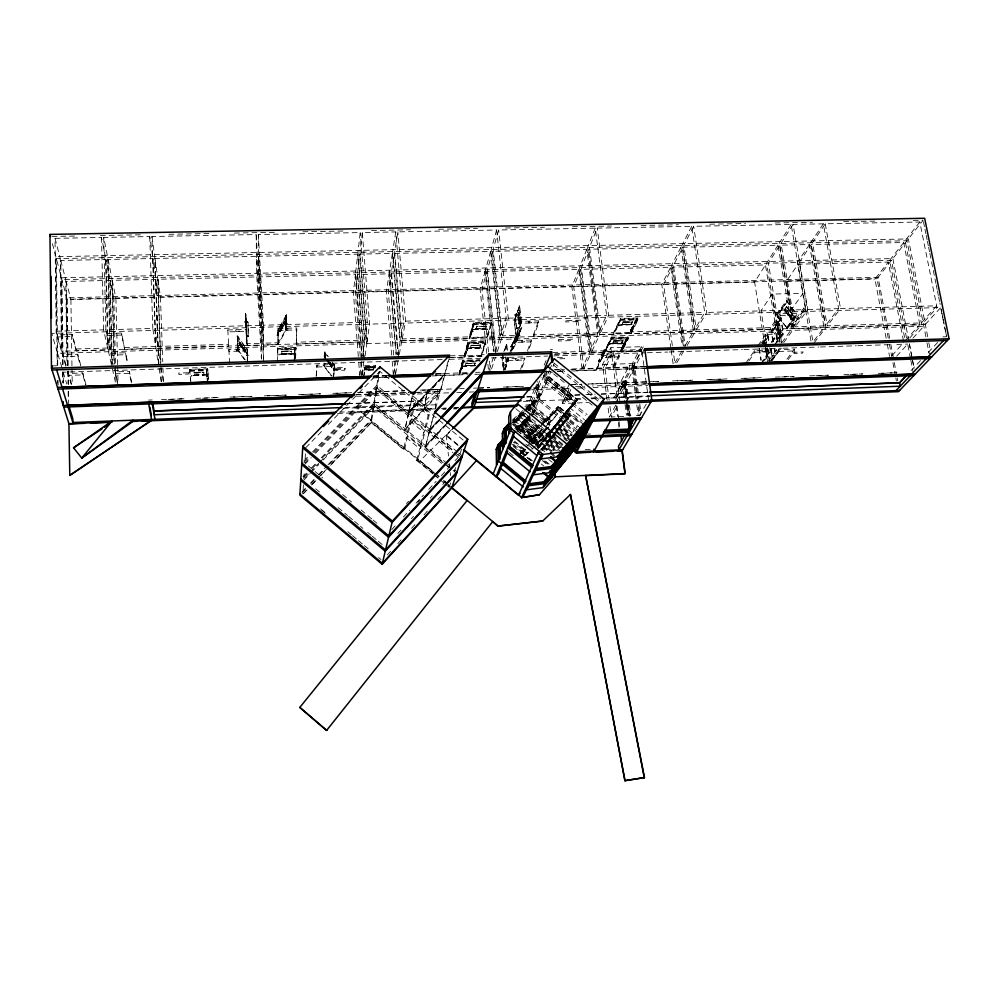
<?xml version="1.0" encoding="UTF-8"?>
<svg xmlns="http://www.w3.org/2000/svg" width="999" height="999" viewBox="0 0 999 999"><rect width="100%" height="100%" fill="white"/><g stroke="black" fill="none" stroke-linecap="round" stroke-linejoin="round"><path stroke-width="0.75" stroke-dasharray="5 3.75" d="M277.397 334.99L278.796 334.927L277.397 334.99L284.315 322.814M277.472 361.513L277.697 347.977L295.954 347.415L296.079 349.313L277.809 349.9L277.66 358.903M278.334 343.968L278.059 329.458L286.551 314.56L286.663 329.295L278.334 343.968L277.997 328.484L296.765 327.934L296.291 344.118L367.07 341.92L369.593 324.126L362.312 232.542L395.754 231.918L403.658 323.139L400.324 340.896L469.493 338.748L473.501 324.675L473.301 322.764L491.271 322.24L491.471 324.151L487.125 338.199L516.146 337.3L521.478 322.315L519.642 305.881L514.248 320.192L516.146 337.3M245.954 322.839L245.879 320.404L247.29 345.642L277.884 344.692L277.997 328.484M277.198 335.327L284.515 321.041L279.97 329.046L279.92 331.456L284.977 323.713L284.84 321.191L276.96 335.352L278.596 335.152M279.021 355.144L278.908 354.233L294.618 353.721L294.73 354.508M280.244 331.606L280.157 329.133L284.715 321.129L284.653 323.564L280.244 331.606L284.653 323.564M280.432 331.693L279.97 329.046M192.083 375.537L191.646 376.261L191.658 375.549M281.893 351.323L281.868 354.108L291.633 353.796L291.683 351.011L281.893 351.323L291.683 351.011M279.92 331.456L284.465 323.476L284.515 321.041M285.714 329.845L285.964 315.297L285.926 329.97L289.111 329.87L289.161 328.421L285.976 328.509M277.834 343.731L286.151 329.058L286.551 314.56M286.538 323.414L287.362 323.276L286.151 323.351M633.254 326.486L633.741 324.975M206.955 376.685C206.743 378.009 207.38 375.287 206.968 376.773M294.305 355.619L294.555 356.356L294.493 355.681M517.644 314.285L518.431 313.911L517.407 314.435M294.031 355.045L294.33 354.071L279.345 354.32L279.433 355.12M294.218 353.958L294.742 354.395M294.043 361.451L295.005 348.052M294.618 353.721L278.908 354.345M294.455 361.438L295.005 347.927M295.005 355.02L295.03 354.046M518.906 335.439L520.029 335.527L518.868 335.527M295.517 357.917L295.954 347.415M296.291 344.118L296.765 327.934M295.579 359.028L295.991 348.027L277.734 348.601M775.998 325.387L774.999 325.137L776.086 325.15M303.434 484.827L302.834 493.956L307.118 489.473M303.821 478.858L304.383 470.204M305.444 453.771L304.857 462.937L310.239 457.355M781.717 308.591L781.543 309.653M316.134 376.523L316.97 365.135L334.603 364.548L333.741 376.336M316.471 375.512L316.97 365.135M324.076 356.456L324.887 351.86L328.346 356.668M324.413 357.642L324.887 351.86M324.538 363.062L324.538 365.896L324.862 360.489M324.925 358.479L325.524 352.522L325.249 358.728M325.137 358.791L325.524 352.522M324.65 365.821L324.862 363.311M330.394 362.6L332.143 365.035L331.768 367.295L326.261 360.164M333.304 370.654L334.228 370.167M332.954 378.509L334.215 365.734L331.543 362.025M333.391 378.259L334.603 364.548M623.913 344.667L623.888 345.679L623.426 344.717M358.304 356.543L353.384 292.332L355.407 274.613L157.954 279.27L160.827 362.412M263.649 361.975L258.753 275.062L258.566 256.268L357.754 254.158L355.619 272.802L362.262 358.728M277.884 344.692L277.772 342.769L263.574 343.206L258.541 254.333L258.341 234.515L360.214 232.58L357.967 252.235L364.835 340.085L296.166 342.207M360.277 356.481L355.332 292.282L357.405 274.575L389.148 273.826L395.979 354.583M397.702 354.857L400 342.62L392.357 253.421L359.79 254.108L357.617 272.752L364.323 358.978M362.312 232.542L360.015 252.198L367.07 341.92M360.027 374.962L362.038 360.377M362.687 355.656L364.598 341.82L357.754 254.158M364.835 340.085L367.295 322.24L360.214 232.58M362.013 374.837L364.061 360.302M362.375 375.149L363.399 367.095L375.449 366.683M365.085 355.919L366.82 343.656L359.79 254.108M363.574 376.998L364.722 369.742M373.401 369.393L364.735 369.867L365.047 367.732L364.872 369.667M363.748 377.435L364.785 370.479M435.289 408.903L361.001 411.788L360.876 412.575L436.326 475.137M364.61 369.817C374.825 370.954 378.609 365.709 365.085 368.219M373.414 369.38L373.614 367.62L365.06 367.919L364.86 369.48L373.401 369.193M391.683 355.082L386.363 291.483L389.148 273.826M392.357 253.421L389.435 272.015L396.703 357.917M395.754 231.918L392.669 251.511L400.324 340.896M374.862 368.356L375.349 365.334L363.299 365.734L363.436 367.582L375.487 367.17L375.349 365.334M763.174 343.044L763.311 343.356M393.643 355.02L388.299 291.446L391.121 273.776L484.99 271.566L493.394 351.398M495.329 351.586L499.887 337.625L490.659 251.323L394.393 253.371L391.421 271.965L398.688 357.53M491.271 322.24L486.938 336.313L500.449 335.901L506.218 318.231L496.628 230.007L397.827 231.88L394.692 251.461L402.235 338.936L469.305 336.863L473.301 322.764M379.096 371.591L370.941 420.916L328.933 464.81M330.619 465.272L371.278 422.752L373.863 407.217L441.808 463.486M319.792 462.225L374.113 405.669L376.773 389.76L452.884 452.672M314.548 452.884L377.035 388.124L379.832 371.341L464.21 440.934M393.643 373.788L396.366 359.24M395.616 373.726L398.376 359.165M399.275 354.458L401.898 340.659L394.393 253.371M402.235 338.936L405.619 321.141L397.827 231.88M633.029 326.486C634.053 325.274 632.804 328.284 633.254 326.198M412.412 395.592L404.72 430.257L439.71 393.169L439.36 389.435L435.352 404.782L435.689 408.441L338.861 412.187M371.278 422.752L403.534 449.5L406.243 437.55L407.567 436.138L421.016 447.277L418.007 459.053L416.72 460.439L432.954 473.901M374.113 405.669L407.255 433.104L410.015 420.941L411.376 419.505L425.187 430.931L422.127 442.907L420.804 444.318L443.456 463.074M377.035 388.124L411.089 416.258L413.998 403.421L415.397 401.96L429.595 413.673L426.373 426.323L425.012 427.772L453.396 451.223M407.567 436.138L404.82 448.114L403.534 449.5M411.376 419.505L408.591 431.693L407.255 433.104M415.397 401.96L412.45 414.822L411.089 416.258M347.402 403.746L425.349 400.799L427.972 389.847L437.362 389.635L437.699 393.244L425.661 404.358L424.563 408.878L424.225 405.207L427.972 389.847M606.118 350.187L607.067 350.449L606.343 350.599M416.72 460.439L419.705 448.688L421.016 447.277M420.804 444.318L423.838 432.367L425.187 430.931M425.012 427.772L428.209 415.147L429.595 413.673M440.097 419.455L429.508 430.781L425.574 445.754L445.691 424.175M435.689 408.441L449.238 356.88M449.575 356.743L445.104 373.726L408.916 411.9L412.525 395.679L432.854 412.437M462.275 367.907L462.5 368.594L462.1 367.994M467.445 350.062L467.482 350.749L467.832 349.987M472.702 330.956L473.126 331.843L472.465 331.156M486.775 353.521L480.082 289.098L484.99 271.566M490.659 251.323L485.489 269.767L494.418 354.383M496.628 230.007L491.183 249.438L500.449 335.901M488.523 351.923L481.98 289.048L486.925 271.516L578.808 269.355L589.298 352.847L581.992 368.668L571.141 369.056M552.859 352.46L590.047 351.236L597.727 334.59L586.813 249.275L492.644 251.286L487.437 269.718L496.228 352.772M533.591 336.75L533.379 334.89L598.513 332.879L606.605 315.334L595.254 228.147L498.651 229.97L493.169 249.388L502.472 335.839L515.934 335.427L520.816 321.378L538.598 320.854L538.811 322.752L533.591 336.75L613.898 334.265L620.641 320.342L620.379 318.456L637.762 317.957L638.024 319.83L630.968 333.728L770.853 329.383L780.456 315.634L780.144 313.786L796.89 313.299L797.202 315.135L787.312 328.871L925.336 324.588M479.92 361.513L479.732 359.69L462.674 360.264L459.253 374.762L434.39 375.624M464.235 357.217L467.844 342.008L485.352 341.458L481.243 354.807L481.431 356.643L485.539 343.319L468.032 343.881L464.235 357.217L450.449 357.679M459.253 374.762L462.674 360.264M461.75 366.583L461.788 367.357M461.975 366.308L476.248 365.609M466.62 349.488L466.845 348.526L481.743 347.927L466.645 348.201L467.382 348.951M471.978 329.445L487.462 328.871L487.887 329.633L487.537 328.971L472.227 329.62L472.252 330.494M465.047 355.944L469.255 342.57M474.325 323.226L470.317 337.437L474.338 323.351M464.048 360.801L460.039 373.501L463.648 360.826M469.243 342.445L465.434 355.806M462.175 367.345L462.649 366.421M467.557 349.45L467.532 348.626M472.677 330.607L472.927 329.732M465.284 365.534L465.896 363.399L475.049 363.087L474.463 365.709L465.284 365.534L465.921 363.586L475.074 363.274M470.492 347.552L471.141 345.304L480.531 345.005L479.895 347.752L470.492 347.552L471.153 345.492L480.544 345.192M486.326 326.273L476.673 326.436L476.024 329.121L476.66 326.236L486.351 326.461L485.626 328.821L475.999 328.921M458.079 445.529L446.029 435.626L446.253 434.865L459.103 445.679M474.438 365.522L475.049 363.087M480.531 345.005L479.882 347.565L470.504 347.739M486.288 325.961L485.614 328.634L475.986 328.796M481.343 347.939L481.718 348.501M487.087 329.096L487.887 329.633M533.104 410.527L533.841 410.489L533.054 410.614M527.197 418.381L533.841 410.489M540.047 393.781L540.809 393.756L540.521 394.63L534.015 401.81L533.454 401.211L510.951 421.191M450.649 482.892L449.325 486.975L445.841 484.09M454.183 471.953L455.581 467.644M455.082 460.701L459.303 456.106L461.538 449.213M489.16 370.479L493.881 356.006M491.558 368.968L495.367 357.392M497.302 351.523L501.898 337.562L492.644 251.286M502.472 335.839L508.291 318.182L498.651 229.97M518.406 327.41L516.658 328.271L515.172 314.86L516.783 313.998M503.846 351.598L506.793 344.418L507.567 351.561M519.642 305.881L514.26 321.441L519.23 307.155M506.793 344.418L504.358 351.573L506.231 345.292M517.669 315.085L519.03 312.675L520.017 321.491L519.193 323.863L517.669 315.085L519.03 312.675M516.658 328.271L515.209 314.747M502.859 353.908L504.045 365.422L505.694 364.635L503.796 365.921L505.731 364.997M512.574 346.765C507.554 347.24 515.559 346.391 511.201 346.478L517.007 334.902L518.431 334.79M518.656 323.876L519.468 321.503L518.493 312.687M505.906 361.338L507.167 359.19L505.906 361.338L505.457 357.13M518.856 323.863L519.817 321.491L518.831 312.675L517.882 315.072L518.993 323.863M506.106 361.326L506.968 359.19M503.409 371.416L507.817 358.753L524.712 358.191L524.912 360.002L521.253 369.817M509.515 353.883L514.148 340.559L531.468 340.01L531.68 341.87L527.222 353.821M511.001 350.799L514.248 341.483L521.366 327.31L517.095 341.059L510.726 353.758M504.545 369.992L508.491 360.139L508.179 357.28M505.069 368.993L508.016 360.564L507.654 357.255M511.488 351.036L514.91 341.021L519.218 333.654L514.61 343.506L521.853 327.535M505.057 369.967L508.491 360.139M515.097 341.109L514.31 343.356L519.218 333.654M515.222 341.171L514.435 343.419L518.244 335.826M514.61 343.506L514.91 341.021M518.731 333.416L518.419 335.914M516.071 341.895L520.829 328.396M511.55 350.924L516.608 340.834L521.366 327.31M520.529 369.43L524.712 358.191M527.509 350.661L531.468 340.01M533.379 334.89L538.598 320.854M514.098 421.416L514.76 419.717L534.74 436.039L534.015 437.687L514.098 421.416L519.692 415.247L539.585 431.481L538.861 433.129L519.018 416.933L519.692 415.247M516.558 419.168L517.232 417.482L537.162 433.753L536.451 435.402L516.558 419.168L522.14 413.024L541.995 429.22L541.258 430.869L521.466 414.71L522.14 413.024M549.675 431.243L538.049 444.255L513.523 424.113L525.212 413.099M581.992 368.668L571.865 286.763L578.808 269.355M586.813 249.275L579.52 267.57L590.047 351.236M595.254 228.147L587.562 247.402L598.513 332.879M645.342 366.458L583.878 368.606L573.726 286.713L580.706 269.318L670.666 267.195L682.005 345.179M685.139 345.604L693.431 331.618L680.918 247.277L588.761 249.238L581.418 267.532L591.97 351.161L604.82 350.749L611.201 337.5L628.146 336.975L628.396 338.811L621.703 351.998L641.87 351.336M630.968 333.728L630.719 331.88L694.43 329.92L704.745 312.5L691.708 226.323L597.24 228.109L589.51 247.365L600.486 332.817L613.661 332.405L620.379 318.456M517.345 428.796L522.739 422.827L541.957 438.511L536.588 444.518L517.345 428.796L517.994 427.185L540.384 445.492M533.016 414.385L539.285 399.4L537.737 385.826L535.776 385.901L529.607 401.161L530.944 413.087M545.529 373.414L546.528 382.068L539.935 397.852L537.962 397.939L536.413 384.34L537.499 381.655M544.143 365.197L547.002 358.142M538.049 444.255L539.635 440.721L520.367 425L518.906 428.608L529.695 416.683M529.97 410.164L529.507 406.019L541.158 377.247M548.426 432.067L541.258 440.084L522.09 424.438L522.739 422.827M528.733 408.104L529.42 406.406L549.15 422.49L548.414 424.138L528.733 408.104L531.48 405.082L551.148 421.091M528.571 409.877L528.221 410.726L533.379 405.494M539.972 394.043L532.742 402.01L530.856 406.605L525.287 411.663M538.161 389.523L531.93 404.707L522.252 405.082M538.798 387.962L544.817 373.301M530.207 416.77L526.286 422.702L530.794 417.694M531.093 414.473L549.213 370.804M549.787 369.418L551.51 365.247M547.502 376.136L577.659 399.75L548.513 376.099L547.502 376.136L577.21 400.249M546.928 379.071L575.661 402.385L568.506 410.439L575.774 402.622L546.64 379.071L575.486 402.634M547.427 377.872L576.373 401.361M540.521 394.63L534.053 401.698L512.225 421.016M544.18 371.84L545.179 380.519L547.202 380.444L550.686 372.115M552.996 366.571L554.158 363.798M533.016 414.722L534.253 411.451L532.317 411.526L529.595 414.535M517.669 427.984L539.697 446.303L527.46 436.176M520.616 453.633L521.303 452.172L520.891 453.621M541.171 444.667L538.973 447.227L527.36 437.737L528.121 436.101L527.022 438.686L540.484 426.186M520.766 453.758L521.303 452.172M527.185 438.823L527.996 436.238M522.027 452.272L532.417 460.776M528.908 436.101L529.732 435.189M513.449 444.405L525.424 454.208L524.75 455.769L527.472 452.722L514.348 441.983M512.787 424.625L531.58 439.985L532.292 438.336L512.275 421.978M514.672 441.183L527.822 451.935L527.135 453.496L513.436 442.295M531.88 448.988L532.23 448.201L526.286 443.344M536.588 444.518L537.287 442.944L535.489 444.955M541.858 435.177L543.643 431.331M549.025 419.13L550.899 415.072M529.845 440.646L537.624 447.003L549.949 431.98M541.258 440.084L541.957 438.511M538.286 448.276C542.919 439.997 535.314 452.759 539.535 446.828L570.367 407.904L569.567 407.255L540.359 444.006L549.4 432.192M549.425 424.275L550.237 424.8M519.355 416.096L544.28 436.313L543.394 438.274L524.275 422.677L525.961 418.544L528.683 415.534M513.686 421.478L531.83 404.22L551.523 420.254L548.276 424.637M548.876 426.148L549.637 424.925M570.279 415.959L558.279 406.193L570.242 416.059L561.238 425.899L542.332 449.687M556.393 410.926L558.304 406.83L556.543 411.051M558.391 407.629L568.881 416.009L555.744 430.981L568.244 441.171M569.03 384.677L562.125 399.925L562.562 403.521L588.748 402.51M569.143 388.636L564.035 399.85L564.46 403.446L571.428 388.286M562.562 403.521L569.48 388.361L531.568 389.772M554.982 432.617L542.607 448.064L547.227 451.848M540.222 450.337L552.634 434.865M573.164 403.234L553.134 428.022L568.568 440.596M551.648 429.258L566.271 411.251L583.766 425.474M583.878 368.606L591.221 352.784L580.706 269.318M591.97 351.161L599.7 334.528L588.761 249.238M600.486 332.817L608.628 315.284L597.24 228.109M558.079 428.783L569.667 438.211M576.361 399.7L565.846 412.15L580.132 423.763M561.575 424.25L562.362 424.887L541.545 450.999M560.202 428.234L562.137 424.225L560.327 428.096M568.056 411.551L570.092 407.33L568.206 411.675M565.197 420.092L555.369 431.805L566.708 441.046M574.887 403.896L576.972 399.637L575.049 404.021M569.517 415.946L567.694 420.117L569.68 416.084M600.199 361.438L598.289 361.588L603.983 349.65L605.831 349.588M598.776 361.151L600.349 361.126L598.726 361.263L604.108 349.95L605.569 349.85M603.071 356.705L602.609 356.256M596.528 369.056L611.276 338.099L628.221 337.562L621.54 350.774L604.894 351.323M606.505 348.688L601.972 358.179L603.109 356.119M602.085 358.229L606.618 348.738M603.983 349.65L605.656 349.65M645.441 368.231L612.887 369.368L619.255 356.83L619.018 355.032L602.484 355.582L596.415 368.169L596.64 369.942L571.678 370.816M602.347 356.506L608.778 343.494M596.64 369.942L602.822 355.969M611.201 337.5L611.438 339.348L602.959 355.532M609.465 344.493L608.878 343.743L623.463 343.269M618.531 325.899L617.969 325.037L632.929 324.588L618.006 325.249M622.926 340.484L621.878 343.194L622.951 340.659L613.861 340.959L612.812 343.481L613.836 340.771L622.989 340.971L613.836 340.771M632.379 321.703L631.268 324.538L632.404 321.89L623.076 322.165L621.977 324.812L623.051 321.978L632.442 322.202L623.051 321.978M607.155 400.337L602.572 364.573L610.826 347.689L643.319 346.641L634.315 363.486L638.948 397.827M603.046 368.331L611.326 351.536L641.82 350.524L641.296 346.703L632.342 363.549L637.125 399.175M510.714 346.94L516.895 334.603L518.668 334.515M511.163 346.591L516.97 335.015L518.444 334.677M609.852 344.48L609.365 343.831L624.05 343.906M623.214 344.305L623.526 343.156L608.94 343.631L609.515 344.38M626.91 337.487L620.254 350.824L627.31 337.587M636.5 318.556L629.495 332.605L636.925 318.669M620.641 350.811L627.297 337.475M636.9 318.544L629.482 332.48M624.138 344.405L624.55 343.581M619.018 355.032L612.662 367.607L612.887 369.368M621.703 351.998L621.465 350.199L628.146 336.975M630.719 331.88L637.762 317.957M670.953 348.676L661.775 284.465L670.666 267.195M680.918 247.277L671.578 265.422L683.628 348.151M691.708 226.323L681.88 245.417L694.43 329.92M672.352 345.554L663.586 284.415L672.514 267.145L765.459 264.96L778.246 341.958M781.88 342.632L792.095 328.546L777.984 245.217L682.816 247.24L673.438 265.384L685.289 346.553M792.307 326.086L792.02 324.388L803.77 308.092L805.594 308.042L793.793 324.338L794.08 326.036L792.307 326.086L804.07 309.827L805.893 309.777L791.133 224.45L693.656 226.286L683.778 245.379L696.365 329.857L770.554 327.572L780.144 313.786M629.495 365.259L629.994 368.993L621.528 384.915L621.053 381.256L629.495 365.259L633.441 365.122L637.986 398.901M614.085 397.927L622.152 382.742L624.837 403.084M615.971 397.852L624.075 382.667L647.489 381.93M627.809 403.022L624.912 381.106L633.441 365.122M624.038 383.604L626.648 403.409M626.922 399.138L624.762 382.242L627.11 399.125M615.746 399.275L622.639 386.388M632.842 367.295L641.82 350.524M626.123 380.756L625.149 380.794L627.584 399.138M616.433 401.436L643.818 350.324M467.732 349.9L467.495 349.613M615.684 405.269L609.29 417.095L607.929 406.431M623.776 416.508L611.301 417.02L617.732 405.182M278.571 329.707L287.063 314.797M646.291 404.071L639.372 415.871L637.949 405.244M674.912 362.862L681.892 351.074M676.76 362.799L683.778 351.011M687.037 345.542L695.354 331.556L682.816 247.24M696.365 329.857L706.73 312.45L693.656 226.286M765.147 346.79L754.607 282.093L765.459 264.96M777.984 245.217L766.57 263.212L780.169 344.98M791.133 224.45L779.145 243.369L793.318 326.873L787.012 327.06L787.312 328.871M814.173 340.434L824.075 327.56L809.44 244.543L779.832 245.167L768.393 263.162L782.017 344.917M793.044 224.413L781.006 243.331L795.216 326.81L825.361 325.874L838.636 308.641L823.363 223.838L793.044 224.413L807.804 309.528L795.216 326.81M903.483 340.934L888.298 262.075L798.001 264.198L786.475 281.281L791.333 309.827L803.034 293.269L772.127 294.106L761.063 310.701L766.995 347.003M809.44 244.543L797.377 262.487L811.475 343.943M823.363 223.838L810.676 242.707L825.361 325.874M909.714 337.962L920.166 326.361L903.67 242.532L811.288 244.505L799.188 262.45L812.774 340.809M919.817 222.015L905.094 240.709L921.665 324.7L937.037 307.63L919.817 222.015L825.249 223.801L812.524 242.67L827.247 325.824L921.315 322.914L936.675 305.806L840.546 308.579L827.247 325.824M776.285 314.91L786.35 300.674L797.052 314.21L787.162 327.972L776.285 314.91L787.162 327.972M781.767 308.404L782.467 307.467M782.342 309.128L783.041 308.192M745.941 362.949L754.607 350.499L770.579 349.962L762.537 361.163M757.941 345.704L767.045 332.605L783.403 332.093L776.573 341.608M784.727 309.34L786.762 306.743L792.494 314.011C789.672 324.275 777.909 295.517 790.846 316.321M748.825 360.964L754.894 352.26L754.607 350.499M760.714 343.918L767.344 334.415L767.045 332.605M786.762 306.743L784.877 309.24L790.696 316.421M762.412 343.231L767.731 335.639L769.33 342.407M772.901 341.483L771.141 330.769L780.943 317.445L783.703 333.891L777.721 342.207M762.899 343.219L768.219 335.614M773.451 341.82L771.628 330.756L780.943 317.445M763.748 342.732L764.46 342.158M776.235 324.9L776.86 324.3M763.785 342.957L768.356 336.438M781.206 318.269L771.94 331.918L781.081 318.281M768.481 336.426L763.873 343.544L764.435 342.744M776.498 325.724L777.047 324.65M764.947 343.918L766.62 341.795M765.246 343.906L766.433 341.808M777.821 326.061L779.57 323.826L780.469 332.18M771.665 341.695L776.161 335.364L777.659 341.433M771.49 342.47L776.648 335.352M772.152 342.257L776.235 336.538M790.446 316.583L792.344 314.098L786.513 306.905M767.956 349.975L766.27 352.073L766.096 347.977M780.656 332.18C778.483 339.885 776.26 324.737 779.257 323.838L780.781 332.18M766.57 352.06L767.769 349.975M779.208 334.378L780.968 332.168L779.57 323.826M791.171 319.568L792.182 319.767L782.879 307.979L792.007 319.867M766.121 355.369L766.995 355.956M779.67 338.311L778.795 337.699L779.595 338.411M787.012 327.06L796.89 313.299M761.3 363.286L770.229 350.861L769.73 347.814M774.512 344.892L783.041 333.004L780.444 317.457M786.762 328.221L797.052 314.21M761.775 363.274L770.229 350.861M775.012 344.88L783.041 333.004M764.61 360.414L770.866 351.723L770.254 348.027M774.213 349.076L774.662 351.785L776.485 349.687M771.191 348.776L772.327 355.669M774.662 351.785L776.186 349.687M768.531 361.001L779.008 346.578M793.318 326.873L805.868 309.59L706.73 312.45M774.075 355.457L771.99 356.256L770.791 348.963M770.379 360.889L780.856 346.516M783.728 342.57L793.98 328.496L779.832 245.167M771.428 360.514L779.17 350.562L771.902 360.502M771.565 361.388L778.82 351.461L778.209 347.764M786.95 359.103L794.405 349.163L778.533 349.7M788.174 359.603L794.704 350.924L794.405 349.163M814.21 342.719L825.948 327.497L811.288 244.505M886.138 338.211L874.949 279.033L888.298 262.075M903.67 242.532L889.659 260.339L905.206 340.859L919.817 324.588L825.948 327.497M888.286 338.224L877.01 278.671L923.151 220.192L912.237 220.404M551.698 431.019L538.861 447.003M552.622 429.907L576.136 401.261M552.272 431.143L538.486 448.301M553.196 430.032L568.718 410.464M541.733 449.188L553.121 434.84M554.02 433.753L561.625 424.15M541.808 450.824L556.131 433.129M556.868 431.918L560.839 427.21M536.975 448.464L549.562 432.754M550.536 431.543L567.969 409.79L582.242 421.378M541.658 449.525L560.139 426.461L571.728 435.889M561.188 425.999L568.731 417.495L556.868 407.779L568.955 417.582M560.626 427.185L568.281 418.556M544.942 422.177L557.105 409.478L568.381 418.781L560.676 427.085M536.938 443.731L539.635 440.721M544.28 436.313L538.923 442.295L519.717 426.61L525.099 420.654M577.659 399.75L569.155 409.078M537.624 447.003L540.434 443.868L549.9 451.61M557.817 408.379L550.024 416.758M529.495 441.471L532.292 438.336M529.133 442.282L534.74 436.039M520.616 452.335L522.09 450.636L522.827 451.373M531.58 439.985L537.162 433.753M534.015 437.687L539.585 431.481M536.451 435.402L541.995 429.22M538.861 433.129L544.393 426.96M520.704 453.583L522.864 451.273M541.258 430.869L543.106 428.821M547.327 424.525L549.15 422.49M546.041 426.373L551.523 420.254M548.414 424.138L557.579 413.898L550.474 422.577L530.856 406.605L537.312 399.475L539.285 399.4M543.094 431.356L547.664 426.198M547.914 427.235L542.757 433.029L548.064 427.36M542.245 434.178L548.364 427.31M532.467 443.481L548.513 427.422M523.601 456.256L525.424 454.208M522.352 458.054L527.822 451.935M527.422 436.276L528.933 434.54L529.682 435.289M527.36 437.737L528.608 436.301L527.647 437.724M543.568 421.266L558.279 406.193M549.974 416.858L557.604 408.354M528.571 436.401L551.161 415.634L558.441 407.517M891.857 355.719L903.783 342.445M526.61 421.89L516.795 431.418M516.333 421.004L511.026 426.373M516.183 429.183L517.994 427.185M515.859 429.982L520.367 425M522.09 424.438L524.775 421.466L543.918 437.1M531.106 415.771L533.828 412.762L532.317 411.526M896.702 356.206L907.691 344.068L910.551 358.816M912.924 338.162L923.825 326.248L57.592 353.321L62.438 369.081M925.211 324.588L940.783 307.517L939.872 302.997M512.874 421.79L514.76 419.717M511.613 423.663L517.232 417.482M519.018 416.933L524.575 410.801M521.466 414.71L524.238 411.65M526.66 409.453L529.42 406.406M387.4 554.782L390.547 551.336M397.802 543.656L403.146 537.537M411.538 528.346L415.746 523.751M424.026 514.935L428.334 509.965M437.774 499.612L440.934 496.166M417.782 502.272L419.892 499.975M397.827 533.478L400.961 530.057M411.388 518.668L413.486 516.383M430.182 498.164L432.267 495.879M442.707 484.49L445.829 481.068M406.493 503.546L408.603 501.273M391.783 529.582L397.065 523.851M403.396 516.958L409.727 510.064M416.059 503.184L423.439 495.142M428.708 489.398L436.101 481.368M441.371 475.624L449.812 466.446M418.119 458.628L416.82 460.027L433.079 473.501M425.674 445.841L445.791 424.275M446.416 424.637L425.299 447.302L434.165 413.524L429.907 429.245L439.485 419.006M430.02 429.333L439.585 419.105M429.607 430.869L440.222 419.53M404.92 447.689L403.621 449.075L371.353 422.315L327.46 468.206M920.491 360.589L910.963 370.679L913.286 370.592M937.724 342.382L927.309 353.384L930.881 353.259M408.816 411.813L445.104 373.726L435.764 374.051M408.466 413.399L444.33 375.387M303.883 493.231L307.093 489.872M312.437 484.29L316.72 479.807M320.991 475.337L326.348 469.742M302.085 491.833L306.406 487.325M310.714 482.817L317.195 476.048M318.269 474.925L326.898 465.909M327.984 464.785L371.141 419.692M302.01 492.957L306.318 488.449M310.627 483.953L318.169 476.073M319.243 474.937L324.625 469.318M311.401 485.002L316.758 479.395M317.819 478.284L326.386 469.33M302.984 476.76L307.28 472.29M311.576 467.819L316.945 462.237M321.253 457.767L373.913 402.984L446.603 463.161M303.958 477.06L307.18 473.713M312.537 468.131L316.833 463.673M322.19 458.091L373.651 404.545L446.178 464.572M304.882 477.759L309.141 473.314M310.202 472.215L318.731 463.336M303.721 480.269L310.202 473.526M311.276 472.402L318.831 464.535M323.152 460.039L373.863 407.217M303.921 460.851L311.426 453.084M312.5 451.973L376.823 385.389L457.492 452.035M303.833 462.337L309.178 456.805M313.461 452.372L376.548 387.025L453.446 450.561M304.757 464.423L311.201 457.729M315.509 453.284L376.773 389.76M305.844 447.664L324.076 428.858M328.359 424.438L379.832 371.341M451.585 429.582L420.079 460.776L434.203 472.727M446.029 435.626L452.672 429.046M525.249 455.656L530.831 450.349M531.955 449.288L538.648 442.919L519.455 427.247L517.195 429.333M530.769 441.133L543.906 428.771M425.349 400.799L437.362 389.635L420.217 390.259M521.753 452.41L525.087 449.238M531.705 443.231L543.906 431.88L543.144 431.256L522.052 450.736M521.915 452.535L525.262 449.388M531.855 443.356L542.957 433.067M521.278 453.546L525.736 449.375M532.317 443.356L542.407 434.303M521.428 453.671L525.886 449.5M528.733 436.526L541.158 425.112M542.245 424.188L550.174 416.895M549.637 418.094L528.109 437.487M513.049 422.789L524.175 412.674M528.883 434.64L542.482 422.19M516.258 429.832L527.484 419.78M514.722 428.571L526.66 417.807M515.946 428.421L527.235 418.281M245.205 321.753L244.468 322.015L245.205 321.94M527.422 409.34L534.29 403.271L541.221 394.755L539.248 394.83L540.796 396.103L539.497 399.188L533.029 406.343L534.29 403.271L532.742 402.01M792.494 314.011L786.35 306.993M787.175 301.723L777.584 315.609M777.347 315.309L786.925 301.411M786.35 300.674L796.64 314.473M332.143 365.035L331.943 367.195M334.215 365.734L331.955 361.7M237.512 349.862L237.425 335.801L237.512 349.862L244.618 359.927M238.848 350.587L238.087 336.501M244.693 349.787L239.36 342.232L244.693 349.787L244.767 352.073L239.448 344.53L244.767 352.073M247.24 362.2L247.377 349.9L237.425 335.801M515.172 314.86L516.733 313.611L514.822 314.635L516.396 328.796L518.444 327.784M772.252 355.769L774.1 355.007M772.389 356.019L774.15 355.357M284.265 322.39L285.776 322.227L284.315 322.702M284.265 322.502L285.776 322.352M585.239 449.538L592.419 449.213M587.624 434.128L590.571 434.003M636.226 415.584L640.209 415.422L638.798 404.907M347.39 403.621L425.337 400.674L425.661 404.358L343.456 407.505M526.873 396.828L531.431 396.665L531.843 400.299L522.714 400.649M579.82 394.83L566.083 395.354L566.52 398.976L583.329 398.339M585.926 394.605L595.092 394.255M601.198 394.018L616.47 393.444L622.165 382.854L588.049 384.116M647.876 392.257L618.356 393.369L618.831 396.978L649.924 395.791M526.885 396.953L531.443 396.778M566.096 395.467L579.845 394.955M587.474 394.667L595.104 394.368M601.211 394.143L616.483 393.569L616.932 397.053L606.243 397.452M618.381 393.494L647.901 392.37M590.958 398.039L600.124 397.689M343.269 408.304L435.352 404.782M523.401 401.398L583.753 399.088M591.333 398.801L600.436 398.451M601.947 398.389L650.124 396.541M443.294 408.141L446.341 408.029M453.933 407.729L458.491 407.555M441.483 408.653L446.116 408.479M453.858 408.179L458.504 408.004M337.575 413.486L433.529 409.752M442.807 409.39L445.904 409.278M453.633 408.966L456.718 408.853M524.862 406.206L529.507 406.019M238.349 343.206L239.76 343.132L248.326 355.369L246.578 355.095L247.877 355.045M246.578 355.095L248.102 355.257M543.681 374.925L544.505 382.142L546.528 382.068M536.413 384.34L538.374 384.265L539.497 399.188L577.297 429.945M621.053 381.256L624.912 381.106M148.589 400.087L152.148 399.95M161.501 399.612L184.877 398.751L164.623 399.625M195.792 398.351L219.156 397.502L198.913 398.376M230.07 397.103L251.885 396.303M264.348 395.841L286.164 395.042M298.639 394.593L320.454 393.793M332.917 393.331L351.623 392.644M357.854 392.42L404.595 390.709M420.179 390.134L453.346 388.923M459.565 388.698L464.223 388.524M473.551 388.186L476.66 388.062M478.646 387.999L489.46 387.6M503.359 387.088L523.426 386.351M570.978 384.615L581.83 384.215M588.036 383.991L647.477 381.805M658.391 381.406L649.038 381.755L658.403 381.531M672.427 380.894L692.707 380.157M706.743 379.645L727.022 378.896M741.058 378.384L761.338 377.634M775.374 377.123L794.093 376.436L778.508 377.135M809.689 375.874L828.408 375.187L812.824 375.874M844.005 374.613L862.724 373.926L847.14 374.613M878.321 373.351L897.04 372.664M233.204 397.115L251.898 396.428M267.482 395.854L286.189 395.167M301.773 394.605L320.479 393.918M336.064 393.344L351.648 392.769M357.879 392.545L404.632 390.834M478.658 388.124L489.473 387.724M506.456 387.1L523.439 386.476M570.991 384.74L581.855 384.34M677.122 380.844L692.719 380.269M709.877 379.645L727.035 379.021M744.193 378.384L761.35 377.759M881.455 373.351L897.052 372.789M355.944 394.58L408.928 392.632M416.733 392.345L440.122 391.608L416.733 392.47M533.778 388.024L536.813 387.912M625.374 384.652L648.713 383.791L592.419 385.989M355.944 394.705L408.941 392.757M533.791 388.149L567.907 386.888M575.574 386.613L584.765 386.263M356.593 396.253L409.627 394.28M417.42 393.993L449.038 392.819M456.818 392.532L461.488 392.357M469.255 392.07L473.926 391.908M577.634 388.062L585.389 387.774M593.144 387.487L647.839 385.464M602.572 364.573L634.315 363.486M387.3 375.462L373.663 375.936L373.813 377.759L389.348 377.21M435.751 373.763L468.219 372.639M480.119 372.227L475.836 372.377L476.011 374.175M554.095 369.642L563.399 369.318M373.464 376.223L387.487 375.736M634.815 367.108L645.729 366.72M373.201 376.361L387.212 375.874M435.452 374.188L444.78 373.863M555.282 370.005L564.522 369.68M570.691 369.468L645.741 366.845M468.156 373.226L459.128 373.539L462.737 360.851L479.795 360.277M466.795 373.751L459.178 374.013L462.774 361.338L479.845 360.764M545.167 371.74L551.398 371.528M557.642 371.303L565.446 371.029M372.652 377.897L389.797 377.422M431.88 375.949L467.42 374.575M474.875 374.438L481.068 374.101M545.354 371.965L549.974 371.803M557.667 371.541L565.359 371.266M573.064 370.991L646.378 368.294M547.464 377.759L576.298 401.398M450.049 355.831L464.06 355.382M481.243 354.807L484.165 354.72M621.465 350.199L641.67 349.538M481.306 355.407L464.123 355.969L467.907 342.607L485.414 342.058L481.356 355.894L464.16 356.456L467.957 343.107L485.464 342.557M450.749 357.442L483.091 356.368M555.032 353.983L589.298 352.847M591.221 352.784L642.369 351.099M554.37 354.233L605.044 352.56L604.82 350.749M63.374 383.042L63.224 372.19L443.206 359.54M449.438 359.328L482.167 358.241M491.52 357.929L547.639 356.056M553.871 355.844L645.829 352.784M647.389 352.734L667.657 352.06M669.218 352.01L705.069 350.811M706.618 350.761L742.469 349.575M744.03 349.513L781.443 348.276M783.004 348.214L818.843 347.028M820.404 346.978L856.255 345.779M857.816 345.729L890.546 344.643M896.79 344.43L907.691 344.068M85.939 384.515L82.817 372.964L68.494 373.451L68.519 375.362L82.855 374.875L85.577 384.952M131.731 382.917L129.408 371.403L115.235 371.878L117.52 383.841M190.734 381.306L189.523 369.393L207.655 368.793L208.641 380.257M206.293 369.468L207.829 382.205M557.442 357.642L565.122 357.38L564.56 358.666L558.441 358.878M189.56 370.03L207.68 369.418M189.573 370.529L207.705 369.917L208.566 379.932M115.285 373.788L129.458 373.314L131.493 383.354M189.61 371.291L207.742 370.679L207.655 368.793M317.095 366.995L334.727 366.408M462.849 362.088L478.371 361.563M508.016 360.564L524.912 360.002M619.255 356.83L602.709 357.38L602.484 355.582M754.894 352.26L770.866 351.723M778.82 351.461L794.704 350.924M194.031 372.615L203.759 372.29L203.983 374.95L194.293 375.274L194.056 373.114L203.759 372.29M194.043 372.802L203.771 372.477M194.043 372.927L203.771 372.602M465.934 363.698L475.099 363.574M335.814 369.056L345.017 368.743M365.072 368.032L373.626 367.744M335.789 369.218L345.005 368.906M194.268 374.962L203.971 374.637M364.835 369.18L373.376 368.881M465.297 365.709L474.425 365.397M364.847 369.355L373.389 369.068M207.255 374.912L191.671 375.437L207.243 374.8L207.255 375.599L206.843 375.037M461.526 366.208L476.211 365.709M206.531 375.187L206.606 376.123M207.492 375.162L207.567 375.961M373.464 370.13L364.66 370.429M80.719 365.222L77.76 354.27L63.037 354.732L63.062 356.693L77.797 356.218L80.382 365.796M155.607 277.472L152.897 258.516L108.129 259.465L110.302 349.712L111.076 353.221L125.649 352.759L127.797 363.386M247.44 350.861L228.971 351.436L228.871 349.513L247.327 348.938L247.677 359.877M277.759 349.113L296.029 348.539M111.076 353.221L111.126 355.169L125.712 354.707L127.535 363.798M531.68 341.87L514.348 342.42L514.148 340.559M611.438 339.348L628.396 338.811M767.344 334.415L783.703 333.891M281.893 351.523L291.696 351.211M281.905 351.648L291.696 351.336M471.166 345.617L480.556 345.317M613.873 341.071L622.964 340.784M480.581 345.504L471.141 345.304M612.749 342.994L621.815 342.707M281.855 353.921L291.608 353.471M612.774 343.181L621.853 343.007M466.62 348.314L481.768 347.814L482.08 348.601M52.16 365.896L56.618 365.746M550.424 349.662L552.484 349.6M942.919 336.875L946.565 336.75L943.618 322.14M76.361 350.949L72.452 336.513L57.293 336.95L57.268 334.94L72.415 334.503L76.361 350.949L109.952 349.912L107.742 257.517L103.734 237.425L149.75 236.563L152.61 256.568M124.65 349.45L121.691 333.054L106.693 333.504L106.743 335.502L121.741 335.052L124.65 349.45L228.696 346.228L228.596 344.293L157.83 346.466L155.045 328.371L261.313 325.312L261.438 343.269L247.19 343.718M247.29 345.642L246.903 331.368L227.922 331.918L227.834 329.957L246.803 329.395M278.122 330.444L296.89 329.882M473.501 324.675L491.471 324.151M538.811 322.752L521.041 323.276L519.093 305.894M620.641 320.342L638.024 319.83M780.456 315.634L797.202 315.135M486.351 326.461L476.66 326.236M623.101 322.29L632.417 322.015M475.974 328.609L485.626 328.821M621.915 324.325L631.206 324.038M621.94 324.513L631.231 324.225M621.952 324.638L631.243 324.35M472.402 329.97L472.015 329.333M633.478 325.324L632.866 324.7M792.02 324.388L793.793 324.338M76.336 348.988L107.705 348.014L105.582 257.555L101.511 237.475L55.007 238.349L56.206 333.241L61.526 351.411L57.055 351.548L51.773 333.379L940.658 307.517M124.588 347.49L155.644 346.541L151.948 236.513L256.194 234.553L261.313 325.312M487 336.925L469.368 337.475L473.364 323.389L491.333 322.852L487.05 337.425L469.418 337.974L473.414 323.901L491.383 323.364M246.903 331.368L245.367 313.424L246.666 344.692L245.991 314.323M111.326 364.098L108.104 349.787L62.013 351.211L66.234 365.696M110.302 349.712L155.919 348.301L158.379 363.998M261.551 358.941L261.451 345.017L158.092 348.226L160.29 362.5M263.636 358.878L263.586 344.955L364.598 341.82M401.898 340.659L499.887 337.625M501.898 337.562L597.727 334.59M599.7 334.528L693.431 331.618M695.354 331.556L792.095 328.546M793.98 328.496L824.075 327.56M246.204 321.316L248.039 322.115L248.826 336.85L246.978 336.039L248.551 336.713L247.789 322.365L246.353 321.678M245.729 322.852L246.79 331.905L245.667 320.404L246.303 322.827M107.705 348.014L103.609 329.857L56.181 331.231L61.488 349.438M103.734 237.425L105.869 329.795L152.797 328.434L155.644 346.541M258.341 234.515L263.499 325.237L367.295 322.24M405.619 321.141L506.218 318.231M508.291 318.182L606.605 315.334M608.628 315.284L704.745 312.5M807.804 309.528L838.636 308.641M514.248 320.192L516.033 336.363L521.478 322.315M246.566 329.27L245.954 313.411M52.41 243.719L67.133 299.3L877.01 278.671M113.861 298.439L110.202 280.394L66.209 281.431L70.904 299.538L113.861 298.439L115.522 364.847M112.3 280.344L115.909 298.389L158.441 297.302L155.869 279.32L112.3 280.344L114.46 367.02M157.954 279.27L160.477 297.252L353.384 292.332M355.332 292.282L386.363 291.483M388.299 291.446L480.082 289.098M481.98 289.048L571.865 286.763M573.726 286.713L661.775 284.465M663.586 284.415L754.607 282.093M786.475 281.281L874.949 279.033M65.859 366.271L62.038 353.184L60.764 260.477L105.969 259.515L109.828 278.534L111.975 366.958M158.554 363.886L155.032 258.466L256.468 256.306L256.706 275.112L261.401 358.941M52.06 236.463L76.985 236.001M100.362 235.564L143.993 234.753M168.931 234.29L209.453 233.529M234.378 233.067L276.448 232.28M302.947 231.78L343.456 231.019M371.516 230.507L410.464 229.77M438.524 229.246L477.472 228.521M505.519 227.997L544.48 227.273M572.527 226.748L611.488 226.024M641.096 225.462L678.496 224.763M709.665 224.188L745.504 223.514M775.112 222.964L812.512 222.265M843.68 221.678L877.959 221.041M237.824 344.056L236.988 344.493L238.062 344.106M246.953 335.539L248.526 336.326M246.341 321.416L248.039 322.24M766.258 355.619L767.269 356.318L765.783 347.989M767.195 356.418L766.196 355.269M778.858 338.049L779.882 338.786L777.647 325.387L776.81 324.987M765.034 343.419L764.235 342.482L764.959 343.531M554.008 363.137L599.962 400.349M553.296 364.847L599.125 401.973M549.912 370.866L552.322 372.814M553.533 373.801L566.82 384.565M582.517 397.302L592.182 405.132M545.179 380.519L587.15 414.585M544.505 382.142L585.489 415.422M569.368 407.48L584.527 419.805M566.583 410.601L584.09 424.837M563.473 414.373L578.658 426.723M568.306 418.818L557.142 409.74L549.487 417.969M563.074 415.234L577.06 426.61M562.674 416.096L576.947 427.709M576.61 431.655L537.312 399.475L535.776 385.901M559.89 419.218L573.863 430.594M559.49 420.079L573.763 431.68M550.387 414.997L551.123 415.734M561.488 424.25L572.852 433.491M557.092 422.352L572.252 434.69M556.705 423.201L571.84 435.527M556.306 424.051L570.566 435.664M558.766 427.297L570.129 436.563M558.478 427.922L569.83 437.175M553.908 426.323L571.378 440.571M529.07 407.255L548.776 423.314M553.521 427.172L570.966 441.396M527.01 408.603L546.778 424.712M553.771 435.789L556.043 437.637M525.062 413.449L543.656 428.621M552.26 435.676L564.36 445.542M551.885 436.488L563.461 445.929M547.527 434.278L561.5 445.679M515.796 408.703L561.413 445.916M521.803 413.873L541.633 430.045M547.152 435.114L563.424 448.389M546.778 435.951L561.001 447.564M549.537 438.736L560.876 448.002M549.163 439.548L560.039 448.426M548.788 440.347L559.203 448.838M544.343 438.249L561.788 452.497M543.968 439.085L557.904 450.462M543.606 439.91L556.643 450.549M516.895 418.319L536.813 434.577M546.428 442.607L556.63 450.936M522.415 423.626L541.608 439.298M546.066 443.406L554.52 450.312M545.691 444.205L553.783 450.811M541.171 442.22L551.623 450.761M514.423 420.567L534.378 436.863M520.042 425.799L539.273 441.508M540.796 443.044L551.248 451.573M551.086 452.572L554.645 455.482M543.331 446.478L552.397 453.883M542.969 447.277L549 452.21M550.212 453.196L553.833 456.156M527.697 437.624L539.148 446.99M527.41 437.637L544.954 451.885M517.132 430.257L527.534 438.761M517.12 430.619L526.623 438.386M527.809 439.36L532.817 443.431M548.751 459.478L552.21 462.3M525.849 444.056L528.259 446.029M545.579 461.113L549.2 464.085M544.005 460.914L548.838 464.86M542.195 460.489L546.803 464.273M541.271 463.998L543.693 465.971M511.938 444.218L525.087 454.995M520.654 452.235L531.418 461.051M513.311 446.403L532.567 462.125M509.34 452.497L515.084 457.205M413.998 403.421L428.209 415.147M458.691 453.022L462.275 455.981M458.216 454.495L461.788 457.455M454.57 452.197L459.303 456.106M454.07 453.658L458.828 457.579M410.015 420.941L423.838 432.367M447.764 464.123L450.099 466.046M454.745 469.892L457.067 471.815M447.327 465.534L451.973 469.38M453.134 470.342L456.605 473.214M444.642 464.06L448.226 467.02M406.243 437.55L419.705 448.688M361.001 411.788L434.265 472.539M435.452 473.514L438.998 476.461M443.731 480.382L449.637 485.277M443.456 481.043L447.015 484.003M448.214 484.99L451.773 487.949M434.228 474.463L438.873 478.309M434.115 474.875L438.761 478.721M439.91 479.682L449.2 487.375M308.441 465.946L322.802 477.959M335.964 488.973L351.523 501.985M361.101 510.002L371.865 519.018M373.064 520.017L377.847 524.025M315.622 488.761L321.528 493.706M338.062 507.567L347.515 515.484M348.688 516.471L353.421 520.429M354.595 521.416L359.315 525.374M360.502 526.373L362.862 528.346M367.582 532.305L371.128 535.277M372.315 536.263L377.035 540.222M378.221 541.221L384.116 546.166M320.592 508.853L325.324 512.837M347.827 531.705L351.373 534.69M352.56 535.689L357.292 539.66M358.479 540.659L363.211 544.63M364.398 545.616L369.131 549.6M378.609 557.542L380.969 559.54M321.74 510.239L325.287 513.224M435.389 473.726L438.911 476.723M445.979 482.704L449.513 485.689M623.526 343.156L624.113 343.793L623.176 343.381M618.98 325.761L618.468 325.125L618.93 325.886M609.415 343.718L609.902 344.368M324.438 352.11L327.997 357.068M330.232 362.699L331.98 365.135M327.322 359.215L331.868 365.209L331.656 367.357L328.284 362.437M328.771 362.275L334.653 370.479M328.034 361.526L334.64 370.592M328.034 361.638L334.453 370.592M331.631 375.786L323.364 365.122L331.206 376.074M236.95 336.076L246.903 350.162M239.648 342.058L244.992 349.613M248.102 355.369L239.76 343.444L238.349 343.094M239.623 344.43L245.055 351.898L245.167 349.513M237.987 349.6L245.292 359.952M763.336 342.957L762.612 343.381M63.224 372.19L66.771 384.028M67.845 371.228L71.866 385.002M67.557 372.04L71.054 384.003M55.007 238.349L60.252 258.516L61.526 351.411M60.764 260.477L65.722 279.57L66.995 365.322M112.35 368.631L115.684 383.441M105.869 329.795L109.915 347.952M114.498 368.569L117.795 383.404M106.743 335.502L109.952 349.912M111.126 355.169L113.162 364.26M923.451 221.703L924.674 227.722M924.974 229.233L925.886 233.741M926.185 235.252L927.097 239.772M927.409 241.271L928.321 245.791M928.62 247.29L929.532 251.81M929.844 253.321L934.702 277.41M935.014 278.908L935.926 283.429M936.225 284.927L937.137 289.448M937.437 290.959L938.361 295.467M938.66 296.978L939.572 301.498M941.083 308.978L941.67 311.9M941.97 313.361L942.856 317.744M943.156 319.205L945.216 329.445M945.516 330.906L946.69 336.75M940.958 308.978L942.144 314.822M942.432 316.296L943.318 320.679M108.129 259.465L111.938 278.484L114.048 364.136M927.721 336.663L908.378 238.923L55.857 256.706L57.23 365.184M928.795 342.694L930.406 350.237M925.911 336.788L906.93 240.747L56.369 258.679L57.742 365.422M926.972 342.819L929.182 353.359M908.828 340.959L892.869 258.566L61.439 277.809L62.7 368.968M909.415 343.956L912.274 358.728L909.29 343.968M912.562 360.214L913.998 367.595M912.449 360.214L914.16 369.081M906.518 337.974L891.495 260.314L61.938 279.67L63.137 366.021M910.826 360.289L913.111 372.078M889.659 338.199L878.096 277.285L66.733 297.827L67.745 365.422M890.808 344.293L893.705 359.528M894.28 362.575L896.89 376.323M897.177 377.847L897.764 380.906M889.447 344.343L891.757 356.556M892.919 362.662L895.529 376.411M895.816 377.934L896.39 380.981M887.287 344.28L889.585 356.418M825.249 223.801L840.546 308.579M803.77 308.092L804.07 309.827M772.127 294.106L780.606 345.017M776.735 325.1L777.572 325.499L779.794 338.898L778.795 337.699M776.161 335.364L777.284 342.145M774.7 349.063L775.149 351.773M774.4 349.063L774.962 351.773M770.554 327.572L770.853 329.383M770.866 348.863L772.065 356.144M767.731 335.639L768.731 341.72M767.644 348.002L769.842 361.488M767.157 348.027L769.467 362.137M765.159 345.279L767.045 356.306M765.396 348.339L767.669 362.2M759.352 348.276L761.288 360.202M758.878 348.301L760.813 360.289M161.189 381.855L158.866 367.095L155.869 279.32M160.989 367.02L163.262 381.78M672.514 267.145L684.115 346.641M672.577 347.078L674.987 363.898M671.178 350.199L673.363 365.484M151.948 236.513L154.758 256.518L157.83 346.466M155.032 258.466L157.692 277.422L160.739 365.359M642.02 352.023L648.601 400.137M639.772 403.946L641.008 413.124M631.967 368.931L636.001 398.976M636.813 404.982L638.224 415.497M626.173 380.656L628.558 399.101M629.42 405.119L630.781 415.921M625.212 380.694L627.634 399.038M629.87 415.859L628.446 405.157L629.807 415.971M628.009 404.545L629.42 415.184M627.984 405.132L629.333 415.909M627.784 405.132L629.145 415.921M624.075 382.667L628.446 415.584M626.91 404.832L628.259 415.596M623.463 384.84L625.874 403.097M626.073 404.62L627.472 415.259M625.037 404.607L626.435 415.234M613.661 332.405L613.898 334.265M619.867 401.248L613.361 351.461L605.044 368.269L609.153 400.262M610.826 347.689L617.807 401.323M617.032 406.056L618.831 419.905M619.03 421.441L619.83 427.597M616.171 405.744L617.569 416.496M618.369 422.639L618.955 427.247M609.939 406.356L611.301 417.02M546.028 370.329L547.202 380.444M550.162 434.016L552.097 450.836M549.85 432.779L551.96 451.111M189.523 369.393L190.846 381.493M531.53 401.099L532.867 413.012M518.693 312.687L519.68 321.503M518.219 315.072L519.193 323.863M506.268 344.443L507.03 351.448M505.969 357.118L506.431 361.313M505.644 357.118L506.231 361.326M502.497 353.871L503.796 365.921M503.746 369.68L501.91 357.317L503.259 369.942M486.925 271.516L495.529 352.872M446.253 434.865L448.489 455.994M449.3 463.536L449.612 466.558M450.262 472.589L450.574 475.611M489.485 361.126L490.447 370.329M487.887 364.26L488.686 371.928M469.305 336.863L469.493 338.748M467.844 342.008L468.032 343.881M206.281 369.343L207.417 382.23M391.121 273.776L397.989 354.508M394.155 361.226L395.329 375.174M392.195 361.288L393.369 375.249M357.405 274.575L363.948 358.778M355.407 274.613L361.913 358.841M360.739 362.587L361.8 376.348M358.766 362.662L359.815 376.411M277.697 347.977L277.809 349.9M258.566 256.268L263.586 344.955M261.451 345.017L256.443 254.383L256.194 234.553M245.367 313.424L246.428 331.918L246.503 329.495M227.834 329.957L228.696 346.228M228.871 349.513L229.608 363.087M239.835 341.958L239.735 344.368M239.448 344.53L239.535 342.133L244.867 349.687L244.942 351.973M160.477 297.252L162.737 361.763M162.949 367.907L163.436 381.73M160.889 367.969L161.363 381.793M152.897 258.516L155.919 348.301M149.75 236.563L152.797 328.434M247.327 348.938L247.715 361.938M246.141 329.508L246.666 344.692M129.408 371.403L129.458 373.314M125.649 352.759L125.712 354.707M121.691 333.054L121.741 335.052M115.909 298.389L117.607 364.772M117.645 366.321L118.069 383.304M115.559 366.383L115.984 383.366M110.202 280.394L112.313 367.083M105.969 259.515L108.104 349.787M101.511 237.475L103.609 329.857M82.817 372.964L82.855 374.875M77.76 354.27L77.797 356.218M72.415 334.503L72.452 336.513M70.904 299.538L71.965 366.271M71.99 367.819L72.265 384.89M67.133 299.3L68.182 369.405M68.207 370.966L68.419 384.977M68.506 391.208L68.694 403.671M67.845 371.578L68.019 383.866M68.144 391.508L68.257 399.101M66.209 281.431L67.457 365.447M62.887 372.065L63.037 382.942M62.75 372.065L62.9 382.942M58.079 380.532L58.142 385.065M57.205 351.548L57.38 365.184M57.58 380.332L57.617 383.366M263.499 325.237L263.574 343.206M285.764 315.634L285.514 330.182L285.764 315.634M285.452 348.052L285.414 349.425L288.499 349.325L288.549 347.952L285.452 348.052M335.939 367.757L335.664 370.504L344.855 370.192L345.167 367.445L335.939 367.757M365.572 366.658L373.614 366.383L365.572 366.658M408.566 413.486L405.157 428.846L440.434 391.471L444.667 375.374L408.566 413.486M470.392 360.339L470.017 361.638L472.902 361.538L473.289 360.252L470.392 360.339M475.786 342.058L475.387 343.419L478.346 343.331L478.758 341.97L475.786 342.058M481.468 322.789L481.043 324.225L484.078 324.126L484.515 322.689L481.468 322.789M515.584 358.828L515.122 360.115L517.981 360.027L518.444 358.728L515.584 358.828M522.127 340.597L521.64 341.958L524.575 341.87L525.062 340.509L522.127 340.597M529.033 321.391L528.521 322.827L531.53 322.739L532.042 321.303L529.033 321.391M566.171 320.542L565.584 321.965L580.069 321.541L580.681 320.117L566.171 320.542M558.766 339.672L558.204 341.021L572.34 340.584L572.914 339.223L558.766 339.672M620.479 319.156L613.748 333.092L630.806 332.555L637.861 318.644L620.479 319.156M611.338 338.586L604.957 351.81L621.603 351.261L628.296 338.049L611.338 338.586M620.541 319.655L613.811 333.579L630.881 333.054L637.924 319.143L620.541 319.655M610.327 355.656L609.702 356.943L612.499 356.843L613.136 355.557L610.327 355.656M619.268 337.55L618.606 338.898L621.465 338.811L622.14 337.462L619.268 337.55M628.683 318.469L627.984 319.892L630.918 319.805L631.63 318.381L628.683 318.469M762.574 350.562L761.688 351.823L764.385 351.735L765.284 350.462L762.574 350.562M775.249 332.642L774.3 333.978L777.072 333.891L778.021 332.555L775.249 332.642M788.573 313.786L787.587 315.185L790.421 315.11L791.42 313.698L788.573 313.786M794.892 352.247L793.955 353.496L802.247 353.221L803.208 351.96L794.892 352.247M188.274 372.752L178.721 373.077L178.883 374.388L188.424 374.063L188.274 372.752M239.71 349.488L236.576 349.588L236.638 350.961L239.76 350.874L239.71 349.488M239.023 331.356L235.814 331.443L235.752 329.982L238.961 329.895L239.023 331.356"/><path stroke-width="1.5" d="M651.485 401.273L898.426 391.67L949.05 338.748L924.662 218.282L49.95 234.415L51.486 368.206L449.7 355.144L412.787 393.918L379.895 366.795L302.797 446.228L299.862 495.204L382.142 564.285L451.773 487.949L467.769 439.248L434.59 411.9L489.135 353.846L551.585 351.798L552.797 362.15M299.8 707.429L326.623 730.406L299.8 707.429L467.045 500.611L451.773 487.949M379.608 368.531L379.895 366.795M382.142 564.285L392.382 521.091L467.769 439.248M586.475 431.993L585.751 431.268L586.863 431.743L544.917 482.467L529.095 484.577L529.345 483.716M475.337 392.245L471.815 403.384L472.177 407.03L489.135 353.846M453.783 427.947L473.726 408.191L479.021 391.708M497.864 445.042L498.114 460.726L496.466 464.91L496.228 449.325L497.864 445.042L503.371 438.973M504.045 428.796L504.333 444.842L502.597 449.263L502.335 433.316L504.045 428.796L508.978 423.364M572.614 449.95L576.236 452.909L604.058 399.051L554.233 358.703L510.576 411.663L508.766 416.421L509.065 432.754L509.827 433.366M498.613 444.23L499.35 444.617L499.625 459.315L498.826 459.727L498.613 444.23L499.388 444.518L503.046 440.522L499.388 444.518L499.625 459.315M504.795 428.034L505.069 443.793M503.009 442.332L499.875 445.804L498.776 448.663L502.934 444.056M516.72 406.293L517.657 403.896L567.257 444.33L565.009 448.851L558.079 456.705L541.046 458.916L540.284 458.291L542.357 453.808L541.033 455.307L521.528 497.702L539.46 494.73L555.094 476.835L625.174 473.538L622.19 450.599L576.373 452.622L572.752 449.675M509.065 432.754L510.889 428.084L510.576 411.663M511.65 428.708L510.314 430.182L493.044 474.275L464.11 450.487M505.894 443.381L505.581 428.334L509.415 424.051M537.012 455.606L513.086 436.039L514.947 431.406L513.611 432.879L496.091 476.785L498.588 474.013L501.048 467.869M501.535 466.645L502.097 465.259M503.221 462.462L507.804 451.036M508.778 448.588L513.873 435.914M551.585 351.798L543.344 372.04L482.579 374.038L441.158 418.331M497.777 526.098L542.557 521.041L497.777 526.098L492.757 521.59L326.623 730.406M505.506 484.527L518.469 495.179L539.048 451.111L537.524 454.483M526.748 488.973L524 494.905L521.528 497.702M527.297 487.787L534.915 471.303M535.352 470.354L541.008 458.104M529.095 484.577L544.917 482.467L544.18 481.743L544.954 482.38M536.176 469.28L552.397 467.145L588.548 422.677M541.046 458.916L543.119 454.445L560.264 452.222L604.058 399.051M539.46 494.73L521.653 497.44L463.773 449.612M544.905 483.603L528.621 485.776L526.76 489.797L542.932 487.624L544.905 483.603L586.413 433.204L586.188 431.318L591.683 420.616M552.385 468.331L535.676 470.529L533.716 474.762L550.299 472.577L552.385 468.331L595.004 416.583L594.767 414.647L599.987 404.508M558.079 456.705L560.264 452.222M553.471 465.247L586.813 422.714L594.767 414.647M544.13 481.83L585.751 431.268M550.761 456.63L556.58 461.376L561.625 455.307M551.573 474.9L550.836 474.175M542.932 487.624L549.55 480.119L551.56 476.048L549.999 474.775L543.806 481.805M550.299 472.577L557.067 464.897L559.19 460.614L557.592 459.303L551.248 466.496M562.562 454.245L565.746 450.287L563.424 448.389M569.505 451.498L558.354 465.159M549.999 474.775L578.433 439.21L579.994 440.484L574.675 448.663L550.586 478.009M586.538 427.722L558.166 462.687M577.597 435.439L569.343 445.492L570.941 446.803M578.521 434.39L581.73 430.407L579.395 428.509M573.926 445.804L573.526 446.603L575.074 447.864M585.264 425.774L586.813 422.714L588.436 424.026L586.088 428.596M579.27 438.648L580.107 439.198M592.332 417.345L593.394 415.284L595.004 416.583M582.592 438.286L576.61 449.912L576.835 451.748L622.702 449.725M586.7 430.894L585.701 431.356M595.304 414.198L587.687 422.115L558.416 458.766M643.843 350.462L644.767 348.738L949.05 338.748M603.159 433.079L628.596 432.28M603.758 432.192L629.333 431.019L603.733 432.005M624.962 780.719L570.454 494.517L624.962 780.719L644.467 777.584L585.576 475.399L644.28 777.721M593.618 451.86L601.798 436.825M602.597 435.377L610.714 420.467M625.187 434.602L618.431 446.228L618.905 449.887M634.053 419.33L627.534 430.557L628.021 434.29L636.738 419.405M630.069 429.083L604.495 430.157M618.393 450.761L627.172 435.751M585.426 475.661L624.999 473.801L622.027 450.874L651.86 400.387L644.767 348.738M565.009 448.851L601.548 403.933L650.911 402.01M557.067 464.897L588.186 426.223M549.55 480.119L579.832 442.495M112.013 420.979L81.756 458.079L73.551 447.789L112.013 420.979L112.25 421.99L68.919 423.676L69.78 475.399L151.061 420.741L133.242 421.178L81.756 458.079L133.029 420.167L133.242 421.178M557.779 463.474L580.556 434.852L592.619 421.203L640.721 419.243M555.244 469.018L557.966 465.934M553.958 470.816L552.135 472.877L549.725 470.904M550.212 478.771L584.153 437.587L631.068 435.576M588.973 421.578L591.808 418.369L589.472 416.483M584.927 426.423L582.155 429.57L579.82 427.672M566.146 449.475L568.943 446.316M518.469 495.179L520.117 493.319M496.228 449.325L498.201 447.152M476.623 460.427L451.86 487.687L497.889 525.849M502.335 433.316L504.345 431.093M508.878 426.536L506.118 429.582L506.343 442.569M505.869 431.58L508.616 428.559M452.135 486.838L382.38 563.311L299.925 494.093M457.067 471.815L385.527 549.999L300.824 478.996M456.605 473.214L385.239 551.236L300.749 480.407M462.275 455.981L388.861 535.951L301.785 463.074M461.788 457.455L388.549 537.262L301.698 464.56M467.257 440.809L392.045 522.477L302.697 447.802M446.753 423.039L477.472 390.097L530.731 388.136L477.534 390.222L446.84 423.139M447.465 423.514L477.035 391.783L530.019 389.822M440.547 417.869L483.104 372.39L543.993 370.267L483.179 372.515L440.646 417.969M441.283 418.394L482.579 374.038M434.165 413.524L488.499 355.457L550.874 353.534M906.555 375.487L899.587 382.854L649.45 392.32L899.562 382.729L906.53 375.362M413.474 394.48L415.572 392.27M432.405 374.575L435.564 371.266M896.053 390.609L910.189 375.736M647.29 366.67L928.009 356.868L943.643 340.434M323.276 426.585L328.696 421.004M351.448 397.565L353.609 395.329M360.115 388.623L362.275 386.401M452.647 428.521L473.976 407.392L461.6 407.879M542.42 521.291L570.454 494.517M151.011 420.492L69.78 475.399M73.551 447.789L101.935 428.871M104.52 427.147L108.379 424.575M586.188 431.318L578.433 439.21L576.635 442.719L574.363 440.871M625.137 780.594L644.467 777.584M529.158 483.753L544.18 481.743M536.226 468.456L551.598 466.496L558.466 458.666L559.228 459.415M576.236 452.909L589.972 452.297M596.078 452.023L612.874 451.273M617.444 451.073L622.027 450.874M604.607 431.093L630.182 430.02L630.119 428.983M584.902 436.126L631.917 434.128M593.406 419.667L641.633 417.707M345.829 403.683L154.083 410.939L152.635 402.697M476.723 398.726L523.838 396.953M345.841 403.808L154.083 411.064L154.208 414.747L341.895 407.567M476.735 398.851L523.851 397.065M521.191 400.711L475.574 402.46L475.337 400.087M651.473 395.729L900.224 386.213L899.562 382.729M335.751 412.312L72.852 422.502L72.802 418.681L68.881 405.881M461.538 407.442L517.594 405.269M650.611 400.112L899.575 390.472M602.385 402.31L651.86 400.387M84.478 423.326L69.006 423.926L51.486 368.206M90.672 423.089L110.802 422.302M132.48 421.466L137.125 421.278M141.771 421.103L334.465 413.611M473.726 408.191L515.571 406.568M67.582 405.207L354.383 394.642M410.489 392.57L415.172 392.395M354.383 394.767L63.212 405.507L63.162 401.586M410.502 392.694L415.184 392.52M915.246 374.076L648.726 383.916L911.612 374.101L926.485 358.479M63.711 407.105L351.923 396.428M649.4 385.402L913.798 375.599M370.354 376.336L62.013 387.225L56.668 369.842M389.036 375.674L432.642 374.15M57.517 387.375L371.653 376.411M388.761 375.811L432.33 374.3M647.302 366.795L931.717 356.868M58.042 389.073L369.53 378.009M391.346 377.247L430.319 376.011M646.378 368.294L930.194 358.466M449.575 356.743L52.048 370.005L52.16 365.896M645.379 350.274L947.439 340.434M547.402 366.183L597.327 406.655M587.749 422.015L588.498 422.777L595.429 415.172L595.354 414.098M585.701 420.741L588.036 422.639M586.413 433.204L584.852 431.93L583.341 434.865L580.931 432.892M576.61 431.655L578.945 433.554M577.385 437.187L579.657 439.036M573.414 435.639L575.749 437.537M573.201 448.788L576.835 451.748M568.531 447.827L570.804 449.675M565.422 451.698L567.694 453.546M557.442 455.519L559.765 457.417M557.042 456.318L559.365 458.216M561.463 461.288L563.024 462.562M550.387 457.43L556.181 462.175M510.889 428.084L543.119 454.445M510.314 430.182L513.611 432.879M537.724 452.597L541.033 455.307M552.447 467.819L554.87 469.792M549.35 471.665L551.76 473.638M544.205 472.789L549.038 476.735L548.663 477.497L542.644 472.564M509.415 446.266L532.904 465.509M509.378 446.366L532.867 465.596M508.703 446.64L532.592 466.333M507.942 447.814L532.055 467.569M506.193 452.197L530.132 471.828M503.196 462.25L526.036 481.193M502.36 462.5L524.438 480.756M498.114 460.726L525.099 482.879M499.962 467.782L523.264 486.925M494.055 475.112L503.159 482.592M302.797 446.228L392.382 521.091M62.525 388.773L67.582 405.344M68.069 406.943L73.164 423.514M49.95 234.415L50.499 236.501M149.862 407.167L151.411 415.671M148.714 403.958L151.523 419.455M152.273 403.821L155.007 419.318M631.243 418.881L631.793 423.576M630.269 418.918L631.081 425.037M630.207 419.018L631.018 425.137M630.219 421.266L630.831 425.824M629.795 418.868L630.744 426.598M629.595 418.868L630.556 426.598M629.108 420.055L630.057 427.772M628.721 418.544L629.87 427.784M628.071 419.83L629.283 428.958M620.829 435.289L621.628 441.446M593.868 449.15L594.093 450.986M586.75 430.806L586.813 431.843M550.861 353.396L551.91 362.387M554.745 473.776L554.957 477.097L554.607 474.05M499.875 445.804L500.062 457.092M50.961 276.486L51.449 317.994"/></g></svg>
